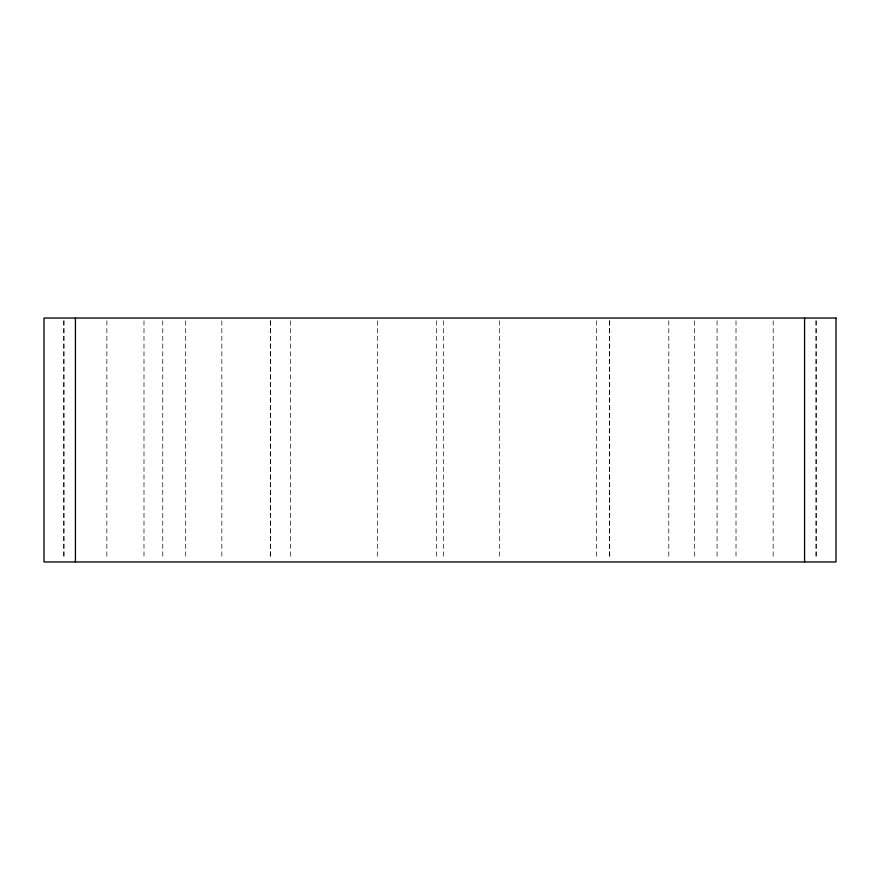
<?xml version="1.0" encoding="UTF-8"?>
<svg xmlns="http://www.w3.org/2000/svg" width="880" height="880" viewBox="0 0 880 880"><rect width="100%" height="100%" fill="white"/><g stroke="black" fill="none" stroke-linecap="round" stroke-linejoin="round"><path stroke-width="0.66" stroke-dasharray="4.4 3.3" d="M816.552 320.782L816.552 559.218M815.826 320.782L815.859 559.218M773.19 320.782L773.157 559.218M736.01 320.782L736.01 559.218M717.068 320.782L717.068 559.218M694.485 320.782L694.485 559.218M668.8 320.782L668.8 559.218M609.697 320.782L609.697 559.218M609.323 320.782L609.323 559.218M596.64 320.782L596.64 559.218M499.543 320.782L499.543 559.218M443.399 320.782L443.399 559.218M436.601 320.782L436.601 559.218M377.487 320.782L377.487 559.218M290.466 320.782L290.466 559.218M270.677 320.782L270.677 559.218M270.303 320.782L270.303 559.218M221.848 320.782L221.848 559.218M185.702 320.782L185.702 559.218M162.767 320.782L162.767 559.218M143.99 320.782L143.99 559.218M106.865 320.782L106.843 559.218M64.119 320.782L64.13 559.218M63.448 320.782L63.448 559.218"/><path stroke-width="1.32" d="M804.573 318.043L804.573 561.957M75.427 318.043L75.427 561.957M836 318.043L44 318.043L44 561.957L836 561.957L836 318.043"/></g></svg>
